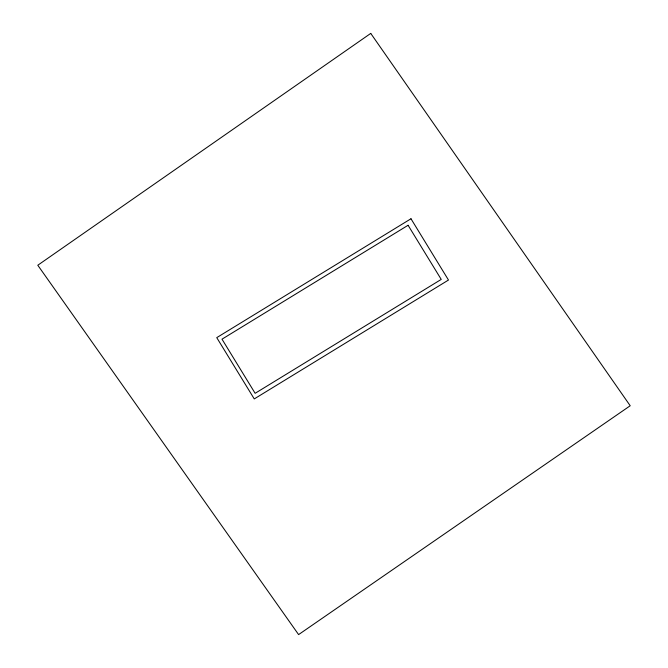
<?xml version="1.0" encoding="UTF-8"?>
<svg xmlns="http://www.w3.org/2000/svg" width="668" height="668" viewBox="0 0 668 668"><rect width="100%" height="100%" fill="white"/><g stroke="black" fill="none" stroke-linecap="round" stroke-linejoin="round"><path stroke-width="1" d="M370.748 33.4L37.792 265.238L298.604 634.6L630.208 405.752L370.748 33.4M410.979 218.762L216.749 337.641L254.257 398.921L448.487 280.042L410.979 218.762M408.09 225.275L222.001 339.177L255.134 393.31L441.231 279.408L408.09 225.275"/></g></svg>
